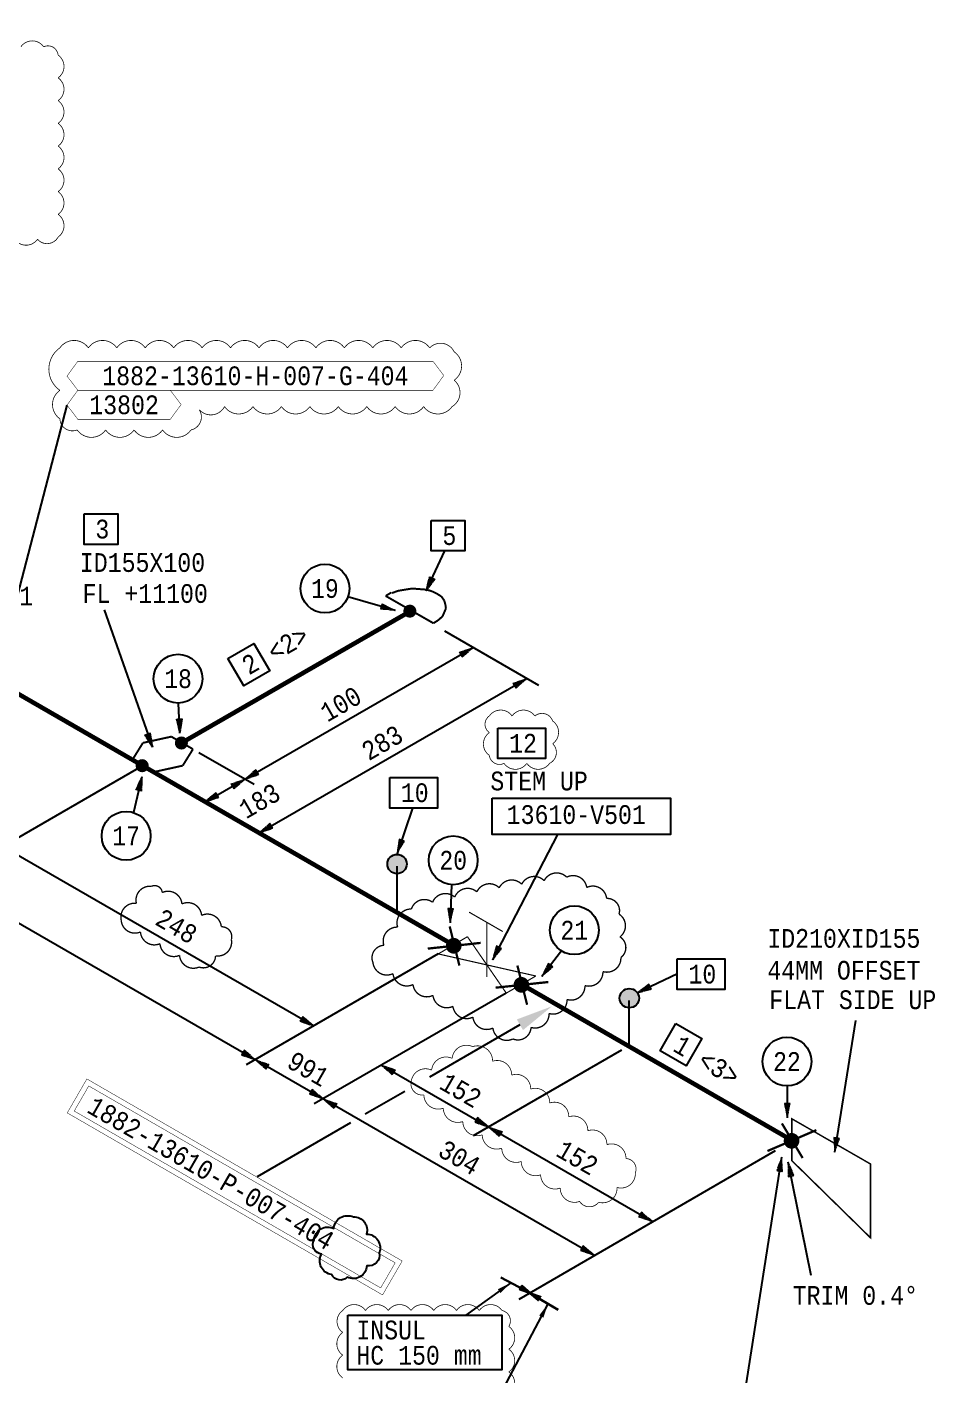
# Model space of a CAD drawing. Header units: inches. Extents: x 985 to 1826, y 0 to 594.
# Drawn here: x 1477.6 to 1637.2, y 129.8 to 366.8 of the extents above; entities that cross this region are included whole.
import ezdxf
from ezdxf.enums import TextEntityAlignment as Align

# ---------------------------------------------------------------- set-up
doc = ezdxf.new("R2010")
doc.units = ezdxf.units.IN
doc.header["$MEASUREMENT"] = 0
doc.linetypes.add('Dashed', pattern=[4.18782, 2.09391, -2.09391])
doc.linetypes.add('Solid', pattern=[1, 1, 0])
for name, color, linetype in [('1', 7, 'Continuous'), ('2', 2, 'Continuous'), ('4', 4, 'Continuous'), ('DIM-LINES', 7, 'Continuous'), ('DIM-TEXT', 7, 'Continuous'), ('DIMLINES', 7, 'Continuous'), ('FITTINGS', 7, 'Continuous'), ('ISO-TEXT', 7, 'Continuous'), ('NOZZLES', 7, 'Continuous'), ('Rev.4', 6, 'Continuous'), ('WELDS', 7, 'Continuous')]:
    doc.layers.add(name, color=color, linetype=linetype)
doc.layers.add('weldDimension', color=2, linetype='Solid', lineweight=13)
doc.styles.add('fixedText', font='MONOTXT8.shx', dxfattribs={"width": 0.85})
doc.styles.add('MONOTXT', font='MONOTXT.shx', dxfattribs={"width": 0.8})
doc.styles.get("Standard").update_dxf_attribs({"font": 'arial.ttf'})
doc.dimstyles.new('ISO-25', dxfattribs={"dimtxt": 2.5, "dimasz": 2.5, "dimexe": 1.25, "dimexo": 0.625, "dimtad": 1, "dimtxsty": 'Standard', "dimcen": 2.5, "dimclre": 4, "dimadec": 0, "dimazin": 0, "dimtfac": 1, "dimtmove": 0, "dimatfit": 3, "dimfxl": 1, "dimarcsym": 0})

# ---------------------------------------------------------------- blocks, each defined once
blk = doc.blocks.new('block64')
at = {"layer": 'FITTINGS', "color": 2, "linetype": 'ByBlock', "const_width": 0.35}
for points in [[(4.9, 5.1), (-0.1, 4)], [(8.7, 2.9), (4.9, 5.1)], [(-0.1, 4), (-1.9, 1.1)], [(6.9, 0), (8.7, 2.9)], [(-1.9, 1.1), (0, 0)], [(0, 0), (1.9, -1.1)], [(1.9, -1.1), (6.9, 0)]]:
    blk.add_lwpolyline(points, dxfattribs=at)
at = {"flags": 1}
for tag in ['Tag', 'Pipe Ref', 'Description', 'UCI', 'Key']:
    blk.add_attdef(tag, (0, 0), '', height=1, dxfattribs=at)
blk = doc.blocks.new('block66')
at = {"layer": 'FITTINGS', "color": 2, "linetype": 'ByBlock', "const_width": 0.35}
for points in [[(1, 0.6), (0, 0)], [(8.4, -4.8), (0, 0)], [(2.2, 0.9), (1.1, 0.5)], [(3.4, 1.1), (2.2, 0.9)], [(4.7, 1.3), (3.4, 1.1)], [(5.9, 1.2), (4.7, 1.3)], [(7.2, 1.1), (5.9, 1.2)], [(8.2, 0.8), (7.2, 1.1)], [(9, 0.4), (8.2, 0.8)], [(9.8, -0.1), (9, 0.4)], [(10.3, -0.8), (9.8, -0.1)], [(10.5, -1.5), (10.3, -0.8)], [(10.3, -2.9), (10.6, -2.2)], [(10.6, -2.2), (10.5, -1.5)], [(8.4, -4.8), (9.2, -4.3)], [(9.2, -4.3), (10, -3.6)], [(10, -3.6), (10.3, -2.9)]]:
    blk.add_lwpolyline(points, dxfattribs=at)
at = {"flags": 1}
for tag in ['Tag', 'Pipe Ref', 'Description', 'UCI', 'Key']:
    blk.add_attdef(tag, (0, 0), '', height=1, dxfattribs=at)
blk = doc.blocks.new('block202')
at = {"layer": 'WELDS'}
h = blk.add_hatch(color=2, dxfattribs=at)
edge = h.paths.add_edge_path(flags=0)
edge.add_arc((0, 0), 1.15, 0, 360)
at = {"flags": 1}
for tag in ['Tag', 'Pipe Ref', 'Description', 'UCI', 'Key']:
    blk.add_attdef(tag, (0, 0), '', height=1, dxfattribs=at)
blk = doc.blocks.new('block123')
at = {"layer": 'WELDS'}
h = blk.add_hatch(color=2, dxfattribs=at)
edge = h.paths.add_edge_path(flags=0)
edge.add_arc((0, 0), 1.15, 0, 360)
at = {"flags": 1}
for tag in ['Tag', 'Pipe Ref', 'Description', 'UCI', 'Key']:
    blk.add_attdef(tag, (0, 0), '', height=1, dxfattribs=at)
blk = doc.blocks.new('block203')
at = {"layer": 'WELDS'}
h = blk.add_hatch(color=2, dxfattribs=at)
edge = h.paths.add_edge_path(flags=0)
edge.add_arc((0, 0), 1.15, 0, 360)
at = {"flags": 1}
for tag in ['Tag', 'Pipe Ref', 'Description', 'UCI', 'Key']:
    blk.add_attdef(tag, (0, 0), '', height=1, dxfattribs=at)

msp = doc.modelspace()

# ---------------------------------------------------------------- hatches: boundary and pattern name
at = {"linetype": 'Continuous'}
for points in [[(1542.66, 221.38), (1542.81, 221.37), (1542.95, 221.35), (1543.1, 221.32), (1543.24, 221.28), (1543.38, 221.22), (1543.51, 221.15), (1543.63, 221.07), (1543.75, 220.98), (1543.86, 220.88), (1543.96, 220.77), (1544.05, 220.66), (1544.13, 220.53), (1544.2, 220.4), (1544.25, 220.26), (1544.3, 220.12), (1544.33, 219.98), (1544.35, 219.83), (1544.35, 219.68), (1544.35, 219.54), (1544.33, 219.39), (1544.3, 219.25), (1544.25, 219.1), (1544.2, 218.97), (1544.13, 218.84), (1544.05, 218.71), (1543.96, 218.59), (1543.86, 218.49), (1543.75, 218.39), (1543.63, 218.3), (1543.51, 218.22), (1543.38, 218.15), (1543.24, 218.09), (1543.1, 218.05), (1542.95, 218.01), (1542.81, 218), (1542.66, 217.99), (1542.51, 218), (1542.36, 218.01), (1542.22, 218.05), (1542.08, 218.09), (1541.94, 218.15), (1541.81, 218.22), (1541.69, 218.3), (1541.57, 218.39), (1541.46, 218.49), (1541.36, 218.59), (1541.27, 218.71), (1541.19, 218.84), (1541.12, 218.97), (1541.07, 219.1), (1541.02, 219.25), (1540.99, 219.39), (1540.97, 219.54), (1540.96, 219.68), (1540.97, 219.83), (1540.99, 219.98), (1541.02, 220.12), (1541.07, 220.26), (1541.12, 220.4), (1541.19, 220.53), (1541.27, 220.66), (1541.36, 220.77), (1541.46, 220.88), (1541.57, 220.98), (1541.69, 221.07), (1541.81, 221.15), (1541.94, 221.22), (1542.08, 221.28), (1542.22, 221.32), (1542.36, 221.35), (1542.51, 221.37)], [(1583.5, 197.8), (1583.65, 197.79), (1583.8, 197.77), (1583.94, 197.74), (1584.08, 197.7), (1584.22, 197.64), (1584.35, 197.57), (1584.47, 197.49), (1584.59, 197.4), (1584.7, 197.3), (1584.8, 197.19), (1584.89, 197.08), (1584.97, 196.95), (1585.04, 196.82), (1585.09, 196.68), (1585.14, 196.54), (1585.17, 196.4), (1585.19, 196.25), (1585.2, 196.1), (1585.19, 195.96), (1585.17, 195.81), (1585.14, 195.67), (1585.09, 195.52), (1585.04, 195.39), (1584.97, 195.26), (1584.89, 195.13), (1584.8, 195.01), (1584.7, 194.91), (1584.59, 194.81), (1584.47, 194.72), (1584.35, 194.64), (1584.22, 194.57), (1584.08, 194.51), (1583.94, 194.47), (1583.8, 194.43), (1583.65, 194.41), (1583.5, 194.41), (1583.35, 194.41), (1583.21, 194.43), (1583.06, 194.47), (1582.92, 194.51), (1582.79, 194.57), (1582.65, 194.64), (1582.53, 194.72), (1582.41, 194.81), (1582.3, 194.91), (1582.2, 195.01), (1582.11, 195.13), (1582.03, 195.26), (1581.97, 195.39), (1581.91, 195.52), (1581.86, 195.67), (1581.83, 195.81), (1581.81, 195.96), (1581.81, 196.1), (1581.81, 196.25), (1581.83, 196.4), (1581.86, 196.54), (1581.91, 196.68), (1581.97, 196.82), (1582.03, 196.95), (1582.11, 197.08), (1582.2, 197.19), (1582.3, 197.3), (1582.41, 197.4), (1582.53, 197.49), (1582.65, 197.57), (1582.79, 197.64), (1582.92, 197.7), (1583.06, 197.74), (1583.21, 197.77), (1583.35, 197.79)]]:
    msp.add_hatch(color=2, dxfattribs=at).paths.add_polyline_path(points)
at = {"layer": 'DIMLINES', "linetype": 'Continuous'}
for points in [[(1564.27, 144.9), (1566.11, 144.26), (1564.67, 145.54)], [(1567.87, 143.62), (1566.03, 144.26), (1567.47, 142.98)]]:
    msp.add_hatch(color=2, dxfattribs=at).paths.add_polyline_path(points)
at = {"layer": 'WELDS'}
h = msp.add_hatch(color=2, dxfattribs=at)
edge = h.paths.add_edge_path(flags=0)
edge.add_arc((1552.63, 205.31), 1.38, 180, 540, ccw=False)
h = msp.add_hatch(color=2, dxfattribs=at)
edge = h.paths.add_edge_path(flags=0)
edge.add_arc((1564.53, 198.44), 1.38, 180, 540, ccw=False)
h = msp.add_hatch(color=2, dxfattribs=at)
edge = h.paths.add_edge_path(flags=0)
edge.add_arc((1612.02, 171.02), 1.38, 180, 540, ccw=False)

# ---------------------------------------------------------------- linework, layer by layer
at = {"color": 2}
for p, q in [((1542.66, 211.39), (1542.66, 219.29)), ((1583.5, 187.8), (1583.5, 195.71))]:
    msp.add_line(p, q, dxfattribs=at)
at = {"color": 2, "linetype": 'Continuous'}
for centre in [(1542.66, 219.68), (1583.5, 196.1)]:
    msp.add_circle(centre, 1.7, dxfattribs=at)
at = {"layer": '1', "color": 1}
msp.add_lwpolyline([(1528.08, 153.62, -0.520567), (1531.54, 155.63, -0.520567), (1534.99, 157.64, -0.520567), (1537.3, 154.64, -0.520567), (1539.53, 151.32, -0.520567), (1537.37, 149.03, -0.520567), (1533.9, 147.04, -0.520567), (1531.17, 147.51, -0.520567), (1529.36, 151.08, -0.520567)], format="xyb", close=True, dxfattribs=at)
at = {"layer": '2', "color": 4}
for p, q in [((1472.55, 253.95), (1484.65, 300.37)), ((1547.79, 267.72), (1551.04, 274.73)), ((1542.32, 264.26), (1534.02, 266.66)), ((1504.5, 242.7), (1504.26, 247.98)), ((1497.81, 235.04), (1496.36, 228.72)), ((1527.55, 191.46), (1527.98, 191.22)), ((1539.92, 184.32), (1587.55, 156.83))]:
    msp.add_line(p, q, dxfattribs=at)
at = {"layer": '2', "color": 2}
for p, q in [((1497.94, 236.93), (1471.82, 221.86)), ((1549.92, 203.88), (1516.16, 184.39)), ((1561.87, 196.99), (1528.11, 177.5)), ((1582.11, 186.97), (1556.03, 171.91)), ((1609.13, 169.29), (1564.06, 143.11))]:
    msp.add_line(p, q, dxfattribs=at)
at = {"layer": '2', "color": 4}
for points in [[(1487.67, 281.24), (1493.57, 281.24), (1493.57, 275.88), (1487.67, 275.88)], [(1548.69, 280.1), (1554.59, 280.1), (1554.59, 274.73), (1548.69, 274.73)], [(1512.94, 255.81), (1517.51, 258.45), (1520.28, 253.64), (1515.72, 251.01)], [(1560.4, 243.58), (1568.79, 243.58), (1568.79, 238.22), (1560.4, 238.22)], [(1541.38, 234.88), (1549.76, 234.88), (1549.76, 229.52), (1541.38, 229.52)], [(1591.93, 203), (1600.31, 203), (1600.31, 197.64), (1591.93, 197.64)], [(1591.69, 191.62), (1596.26, 188.99), (1593.48, 184.18), (1588.92, 186.82)], [(1533.99, 140.37), (1561.06, 140.37), (1561.06, 130.78), (1533.99, 130.78)]]:
    msp.add_lwpolyline(points, close=True, dxfattribs=at)
at = {"layer": '2', "color": 2}
msp.add_lwpolyline([(1559.36, 231.25), (1590.73, 231.25), (1590.73, 224.89), (1559.36, 224.89)], close=True, dxfattribs=at)
at = {"layer": '2', "color": 4}
for centre in [(1529.99, 268.12), (1504.17, 252.27), (1495.04, 224.64), (1552.54, 220.34), (1573.83, 208.05), (1611.21, 184.96)]:
    msp.add_circle(centre, 4.29, dxfattribs=at)
at = {"layer": '4', "color": 4}
for points in [[(1564.27, 191.42), (1548.38, 182.23)], [(1544.02, 179.71), (1537.06, 175.69)], [(1534.47, 174.19), (1518.06, 164.7)]]:
    msp.add_lwpolyline(points, dxfattribs=at)
msp.add_solid([(1563.72, 192.36), (1569.89, 194.67), (1564.81, 190.48)], dxfattribs=at)
at = {"layer": 'DIM-LINES', "color": 4}
for p, q in [((1527.98, 191.22), (1037.98, 474.03)), ((1577.38, 150.84), (1027.55, 467.9)), ((1491.17, 264.37), (1499.67, 240.21)), ((1508.9, 230.58), (1556.07, 257.75)), ((1518.42, 225.16), (1565.5, 252.3)), ((1545.38, 229.52), (1542.68, 221.52)), ((1570.87, 224.89), (1559.45, 202.84)), ((1552.23, 216.06), (1552, 209.35)), ((1571.57, 204.4), (1568.14, 199.93)), ((1591.96, 200.38), (1584.91, 197.05)), ((1623.28, 192.18), (1619.57, 169.04)), ((1611.22, 180.73), (1611.27, 175.08)), ((1600.72, 107.11), (1610.3, 168.17)), ((1615.45, 147.32), (1611.45, 167.26))]:
    msp.add_line(p, q, dxfattribs=at)
at = {"layer": 'DIM-LINES', "color": 2}
for p, q in [((1567.6, 251.05), (1551.04, 260.65)), ((1517.55, 233.66), (1507.85, 239.25))]:
    msp.add_line(p, q, dxfattribs=at)
at = {"layer": 'DIMLINES', "color": 2, "linetype": 'Continuous', "lineweight": 30}
for p, q in [((1560.91, 146.98), (1566.11, 144.26)), ((1564.27, 144.9), (1564.67, 145.54)), ((1566.11, 144.26), (1564.27, 144.9)), ((1564.67, 145.54), (1566.11, 144.26)), ((1566.03, 144.26), (1570.99, 141.3)), ((1567.47, 142.98), (1566.03, 144.26)), ((1566.03, 144.26), (1567.87, 143.62))]:
    msp.add_line(p, q, dxfattribs=at)
at = {"layer": 'DIMLINES', "color": 2, "linetype": 'Continuous', "lineweight": 30, "const_width": 0.3}
for points in [[(1564.27, 144.9), (1566.11, 144.26), (1564.67, 145.54)], [(1567.87, 143.62), (1566.03, 144.26), (1567.47, 142.98)]]:
    msp.add_lwpolyline(points, close=True, dxfattribs=at)
at = {"layer": 'FITTINGS', "color": 2, "linetype": 'ByBlock', "const_width": 0.2}
for points in [[(1561.24, 207.82), (1555.34, 211.22)], [(1558.44, 209.42), (1558.44, 199.82)], [(1555.04, 206.91), (1549.92, 203.88)], [(1561.87, 196.99), (1555.04, 206.91)], [(1549.87, 203.89), (1567.06, 200)], [(1567.06, 200), (1561.87, 196.99)]]:
    msp.add_lwpolyline(points, dxfattribs=at)
at = {"layer": 'FITTINGS', "color": 2, "linetype": 'Dashed', "const_width": 0.26}
msp.add_lwpolyline([(1612.06, 174.9), (1625.89, 166.95), (1625.89, 153.98), (1612.06, 167.54), (1612.06, 174.9)], dxfattribs=at)
at = {"layer": 'ISO-TEXT', "color": 2, "linetype": 'ByBlock', "const_width": 0.08, "flags": 128}
for points in [[(1486.55, 302.97), (1484.65, 305.47), (1486.55, 308.07), (1548.98, 308.07), (1550.88, 305.57), (1548.98, 302.97)], [(1486.55, 297.87), (1484.65, 300.37), (1486.55, 302.97), (1502.81, 302.97), (1504.71, 300.47), (1502.81, 297.87)], [(1484.69, 175.93), (1488.14, 181.9), (1543.57, 149.9), (1540.12, 143.93)], [(1485.92, 176.26), (1488.47, 180.67), (1542.34, 149.57), (1539.79, 145.16)]]:
    msp.add_lwpolyline(points, close=True, dxfattribs=at)
at = {"layer": 'NOZZLES', "const_width": 0.8}
for points in [[(1552.49, 205.49), (1062.63, 488.23)], [(1544.87, 264.05), (1504.76, 240.96)], [(1612.31, 170.97), (1564.71, 198.44)]]:
    msp.add_lwpolyline(points, dxfattribs=at)
at = {"layer": 'Rev.4', "color": 1, "const_width": 0.132}
for points in [[(1476.54, 363.36, -0.520567), (1480.54, 363.36, -0.520567), (1483.08, 361.9, -0.520567), (1483.08, 357.9, -0.520567), (1483.08, 353.9, -0.520567), (1483.08, 349.9, -0.520567), (1483.08, 345.9, -0.520567), (1483.08, 341.9, -0.520567), (1483.08, 337.9, -0.520567), (1483.08, 333.9, -0.520567), (1483.08, 329.9, -0.520567), (1479.46, 329.52, -0.520567), (1475.46, 329.52, -0.520567)], [(1483.4, 310.43, -0.520567), (1488.4, 310.43, -0.520567), (1493.4, 310.43, -0.520567), (1498.4, 310.43, -0.520567), (1503.4, 310.43, -0.520567), (1508.4, 310.43, -0.520567), (1513.4, 310.43, -0.520567), (1518.4, 310.43, -0.520567), (1523.4, 310.43, -0.520567), (1528.4, 310.43, -0.520567), (1533.4, 310.43, -0.520567), (1538.4, 310.43, -0.520567), (1543.4, 310.43, -0.520567), (1548.4, 310.43, -0.520567), (1552.71, 309.74, -0.520567), (1552.71, 304.74, -0.520567), (1552.34, 300.11, -0.520567), (1547.34, 300.11, -0.520567), (1542.34, 300.11, -0.520567), (1537.34, 300.11, -0.520567), (1532.34, 300.11, -0.520567), (1527.34, 300.11, -0.520567), (1522.34, 300.11, -0.520567), (1517.34, 300.11, -0.520567), (1512.34, 300.11, -0.520567), (1507.91, 299.53, -0.520567), (1506.44, 296, -0.520567), (1501.44, 296, -0.520567), (1496.44, 296, -0.520567), (1491.44, 296, -0.520567), (1486.44, 296, -0.520567), (1483.4, 297.96, -0.520567), (1483.4, 302.96, -0.520567), (1483.4, 310.43, -0.520567)], [(1533.12, 129.34, -0.520567), (1533.12, 133.34, -0.520567), (1533.12, 137.34, -0.520567), (1533.12, 141.19, -0.520567), (1537.12, 141.19, -0.520567), (1541.12, 141.19, -0.520567), (1545.12, 141.19, -0.520567), (1549.12, 141.19, -0.520567), (1553.12, 141.19, -0.520567), (1557.12, 141.19, -0.520567), (1561.12, 141.19, -0.520567), (1562.31, 138.39, -0.520567), (1562.31, 134.39, -0.520567), (1562.31, 130.39, -0.520567), (1562.31, 126.39, -0.520567)]]:
    msp.add_lwpolyline(points, format="xyb", dxfattribs=at)
at = {"layer": 'Rev.4', "color": 1}
for points, const_width in [([(1558.89, 245.71, -0.520567), (1562.89, 245.71, -0.520567), (1566.89, 245.71, -0.520567), (1570.02, 244.84, -0.520567), (1570.02, 240.84, -0.520567), (1569.48, 237.38, -0.520567), (1565.48, 237.38, -0.520567), (1561.48, 237.38, -0.520567), (1558.89, 238.79, -0.520567), (1558.89, 242.79, -0.520567)], 0.132), ([(1582.01, 203.23, -0.520567), (1578.85, 200.78, -0.520567), (1575.69, 198.32, -0.520567), (1572.54, 195.87, -0.520567), (1569.38, 193.41, -0.520567), (1566.22, 190.96, -0.520567), (1563.03, 188.93, -0.520567), (1559.52, 190.85, -0.520567), (1556, 192.76, -0.520567), (1552.49, 194.67, -0.520567), (1548.98, 196.59, -0.520567), (1545.47, 198.5, -0.520567), (1541.95, 200.42, -0.520567), (1538.44, 202.33, -0.520567), (1540.35, 205.4, -0.520567), (1542.77, 208.59, -0.520567), (1545.19, 211.77, -0.520567), (1548.91, 212.96, -0.520567), (1552.81, 213.87, -0.520567), (1556.7, 214.79, -0.520567), (1560.63, 215.51, -0.520567), (1564.58, 216.13, -0.520567), (1568.53, 216.75, -0.520567), (1572.49, 217.37, -0.520567), (1576.01, 215.56, -0.520567), (1579.51, 213.63, -0.520567), (1581.69, 210.88, -0.520567), (1581.86, 206.88, -0.520567)], 0.238), ([(1499.5, 215.77, 0.520567), (1496.84, 212.78, 0.520567), (1494.18, 209.8, 0.520567), (1497.56, 207.74, 0.520567), (1500.99, 205.68, 0.520567), (1504.43, 203.63, 0.520567), (1507.86, 201.57, 0.520567), (1510.76, 203.54, 0.520567), (1513.54, 206.41, 0.520567), (1511.77, 208.65, 0.520567), (1508.31, 210.66, 0.520567), (1504.85, 212.67, 0.520567), (1501.39, 214.67, 0.520567)], 0.238), ([(1555.95, 187.58, 0.520567), (1552.35, 185.52, 0.520567), (1548.75, 183.45, 0.520567), (1545.15, 181.39, 0.520567), (1547.38, 179.1, 0.520567), (1550.8, 176.76, 0.520567), (1554.22, 174.42, 0.520567), (1557.64, 172.07, 0.520567), (1561.07, 169.73, 0.520567), (1564.49, 167.39, 0.520567), (1567.91, 165.05, 0.520567), (1571.34, 162.71, 0.520567), (1574.76, 160.37, 0.520567), (1578.1, 160.22, 0.520567), (1581.33, 162.82, 0.520567), (1584.56, 165.42, 0.520567), (1582.91, 167.9, 0.520567), (1579.56, 170.35, 0.520567), (1576.21, 172.79, 0.520567), (1572.86, 175.24, 0.520567), (1569.51, 177.68, 0.520567), (1566.16, 180.12, 0.520567), (1562.81, 182.57, 0.520567), (1559.46, 185.01, 0.520567)], 0.132)]:
    msp.add_lwpolyline(points, format="xyb", close=True, dxfattribs=dict(at, const_width=const_width))
at = {"layer": 'weldDimension', "color": 4, "flags": 128}
for points in [[(1547.79, 267.72), (1548.38, 270.19), (1549.29, 269.78), (1547.79, 267.72), (1548, 268.18), (1548.47, 270.15), (1549.2, 269.82), (1548, 268.18), (1548.21, 268.63), (1548.56, 270.11), (1549.11, 269.86), (1548.21, 268.63), (1548.42, 269.08), (1548.65, 270.07), (1549.02, 269.9), (1548.42, 269.08), (1548.63, 269.53), (1548.74, 270.03), (1548.93, 269.94), (1548.63, 269.53)], [(1542.32, 264.26), (1539.79, 264.47), (1540.07, 265.43), (1542.32, 264.26), (1541.84, 264.4), (1539.82, 264.57), (1540.04, 265.33), (1541.84, 264.4), (1541.36, 264.54), (1539.84, 264.66), (1540.01, 265.24), (1541.36, 264.54), (1540.89, 264.67), (1539.87, 264.76), (1539.98, 265.14), (1540.89, 264.67), (1540.41, 264.81), (1539.9, 264.86), (1539.96, 265.05), (1540.41, 264.81)], [(1556.05, 257.74), (1554.14, 256.06), (1553.64, 256.92), (1556.05, 257.74), (1555.62, 257.49), (1554.09, 256.15), (1553.69, 256.84), (1555.62, 257.49), (1555.18, 257.24), (1554.04, 256.23), (1553.74, 256.75), (1555.18, 257.24), (1554.75, 256.99), (1553.99, 256.32), (1553.79, 256.67), (1554.75, 256.99), (1554.32, 256.74), (1553.94, 256.41), (1553.84, 256.58), (1554.32, 256.74)], [(1565.5, 252.3), (1563.59, 250.62), (1563.1, 251.48), (1565.5, 252.3), (1565.07, 252.05), (1563.54, 250.7), (1563.15, 251.39), (1565.07, 252.05), (1564.64, 251.8), (1563.49, 250.79), (1563.2, 251.31), (1564.64, 251.8), (1564.21, 251.55), (1563.44, 250.88), (1563.24, 251.22), (1564.21, 251.55), (1563.78, 251.3), (1563.39, 250.96), (1563.29, 251.14), (1563.78, 251.3)], [(1504.5, 242.7), (1503.89, 245.17), (1504.89, 245.22), (1504.5, 242.7), (1504.48, 243.2), (1503.99, 245.18), (1504.79, 245.21), (1504.48, 243.2), (1504.46, 243.7), (1504.09, 245.18), (1504.69, 245.21), (1504.46, 243.7), (1504.43, 244.2), (1504.19, 245.19), (1504.59, 245.2), (1504.43, 244.2), (1504.41, 244.7), (1504.29, 245.19), (1504.49, 245.2), (1504.41, 244.7)], [(1499.67, 240.21), (1498.35, 242.38), (1499.29, 242.72), (1499.67, 240.21), (1499.5, 240.67), (1498.44, 242.41), (1499.19, 242.69), (1499.5, 240.67), (1499.33, 241.14), (1498.54, 242.45), (1499.1, 242.65), (1499.33, 241.14), (1499.16, 241.61), (1498.63, 242.48), (1499.01, 242.62), (1499.16, 241.61), (1498.99, 242.08), (1498.73, 242.52), (1498.91, 242.58), (1498.99, 242.08)], [(1497.81, 235.04), (1497.74, 232.5), (1496.77, 232.73), (1497.81, 235.04), (1497.7, 234.56), (1497.65, 232.53), (1496.87, 232.7), (1497.7, 234.56), (1497.59, 234.07), (1497.55, 232.55), (1496.97, 232.68), (1497.59, 234.07), (1497.48, 233.59), (1497.45, 232.57), (1497.06, 232.66), (1497.48, 233.59), (1497.37, 233.1), (1497.35, 232.59), (1497.16, 232.64), (1497.37, 233.1)], [(1515.94, 234.59), (1518.35, 235.4), (1517.85, 236.26), (1515.94, 234.59), (1516.37, 234.83), (1518.3, 235.49), (1517.9, 236.18), (1516.37, 234.83), (1516.8, 235.08), (1518.25, 235.57), (1517.95, 236.09), (1516.8, 235.08), (1517.24, 235.33), (1518.2, 235.66), (1518, 236), (1517.24, 235.33), (1517.67, 235.58), (1518.15, 235.75), (1518.05, 235.92), (1517.67, 235.58)], [(1515.94, 234.59), (1514.03, 232.91), (1513.53, 233.77), (1515.94, 234.59), (1515.51, 234.34), (1513.98, 232.99), (1513.58, 233.68), (1515.51, 234.34), (1515.08, 234.09), (1513.93, 233.08), (1513.63, 233.6), (1515.08, 234.09), (1514.65, 233.84), (1513.88, 233.17), (1513.68, 233.51), (1514.65, 233.84), (1514.21, 233.59), (1513.83, 233.25), (1513.73, 233.43), (1514.21, 233.59)], [(1508.9, 230.58), (1511.31, 231.39), (1510.81, 232.25), (1508.9, 230.58), (1509.33, 230.82), (1511.26, 231.48), (1510.86, 232.17), (1509.33, 230.82), (1509.76, 231.07), (1511.21, 231.56), (1510.91, 232.08), (1509.76, 231.07), (1510.19, 231.32), (1511.16, 231.65), (1510.96, 231.99), (1510.19, 231.32), (1510.63, 231.57), (1511.11, 231.74), (1511.01, 231.91), (1510.63, 231.57)], [(1518.42, 225.16), (1520.83, 225.98), (1520.33, 226.84), (1518.42, 225.16), (1518.86, 225.41), (1520.78, 226.06), (1520.38, 226.75), (1518.86, 225.41), (1519.29, 225.66), (1520.73, 226.15), (1520.43, 226.67), (1519.29, 225.66), (1519.72, 225.91), (1520.68, 226.24), (1520.48, 226.58), (1519.72, 225.91), (1520.15, 226.16), (1520.63, 226.32), (1520.53, 226.5), (1520.15, 226.16)], [(1542.68, 221.52), (1543.95, 223.73), (1543.01, 224.05), (1542.68, 221.52), (1542.84, 222), (1543.86, 223.76), (1543.1, 224.01), (1542.84, 222), (1543, 222.47), (1543.76, 223.79), (1543.2, 223.98), (1543, 222.47), (1543.16, 222.94), (1543.67, 223.82), (1543.29, 223.95), (1543.16, 222.94), (1543.32, 223.41), (1543.58, 223.85), (1543.39, 223.92), (1543.32, 223.41)], [(1552, 209.35), (1552.59, 211.82), (1551.59, 211.86), (1552, 209.35), (1552.02, 209.85), (1552.49, 211.83), (1551.69, 211.85), (1552.02, 209.85), (1552.04, 210.35), (1552.39, 211.83), (1551.79, 211.85), (1552.04, 210.35), (1552.05, 210.84), (1552.29, 211.83), (1551.89, 211.85), (1552.05, 210.84), (1552.07, 211.34), (1552.19, 211.84), (1551.99, 211.84), (1552.07, 211.34)], [(1559.45, 202.84), (1561.04, 204.82), (1560.15, 205.28), (1559.45, 202.84), (1559.68, 203.28), (1560.95, 204.87), (1560.24, 205.24), (1559.68, 203.28), (1559.9, 203.72), (1560.86, 204.91), (1560.33, 205.19), (1559.9, 203.72), (1560.13, 204.17), (1560.77, 204.96), (1560.42, 205.14), (1560.13, 204.17), (1560.36, 204.61), (1560.68, 205.01), (1560.5, 205.1), (1560.36, 204.61)], [(1568.14, 199.93), (1570.05, 201.6), (1569.26, 202.21), (1568.14, 199.93), (1568.44, 200.32), (1569.97, 201.66), (1569.34, 202.15), (1568.44, 200.32), (1568.74, 200.72), (1569.89, 201.72), (1569.42, 202.08), (1568.74, 200.72), (1569.05, 201.11), (1569.81, 201.78), (1569.49, 202.02), (1569.05, 201.11), (1569.35, 201.51), (1569.73, 201.84), (1569.57, 201.96), (1569.35, 201.51)], [(1584.91, 197.05), (1587.38, 197.67), (1586.95, 198.57), (1584.91, 197.05), (1585.36, 197.26), (1587.33, 197.76), (1586.99, 198.48), (1585.36, 197.26), (1585.81, 197.48), (1587.29, 197.85), (1587.04, 198.39), (1585.81, 197.48), (1586.26, 197.69), (1587.25, 197.94), (1587.08, 198.3), (1586.26, 197.69), (1586.71, 197.9), (1587.21, 198.03), (1587.12, 198.21), (1586.71, 197.9)], [(1527.98, 191.22), (1526.08, 192.89), (1525.58, 192.03), (1527.98, 191.22), (1527.55, 191.46), (1526.03, 192.81), (1525.63, 192.12), (1527.55, 191.46), (1527.12, 191.71), (1525.98, 192.72), (1525.68, 192.2), (1527.12, 191.71), (1526.69, 191.96), (1525.93, 192.63), (1525.73, 192.29), (1526.69, 191.96), (1526.26, 192.21), (1525.88, 192.55), (1525.78, 192.38), (1526.26, 192.21)], [(1517.71, 185.28), (1515.8, 186.96), (1515.3, 186.1), (1517.71, 185.28), (1517.28, 185.53), (1515.75, 186.87), (1515.35, 186.18), (1517.28, 185.53), (1516.85, 185.78), (1515.7, 186.79), (1515.4, 186.27), (1516.85, 185.78), (1516.41, 186.03), (1515.65, 186.7), (1515.45, 186.36), (1516.41, 186.03), (1515.98, 186.28), (1515.6, 186.62), (1515.5, 186.44), (1515.98, 186.28)], [(1517.71, 185.28), (1520.12, 184.47), (1519.62, 183.61), (1517.71, 185.28), (1518.14, 185.03), (1520.07, 184.38), (1519.67, 183.69), (1518.14, 185.03), (1518.57, 184.78), (1520.02, 184.3), (1519.72, 183.78), (1518.57, 184.78), (1519, 184.54), (1519.97, 184.21), (1519.77, 183.86), (1519, 184.54), (1519.44, 184.29), (1519.92, 184.12), (1519.82, 183.95), (1519.44, 184.29)], [(1539.92, 184.32), (1542.33, 183.51), (1541.83, 182.65), (1539.92, 184.32), (1540.35, 184.07), (1542.28, 183.42), (1541.88, 182.73), (1540.35, 184.07), (1540.78, 183.83), (1542.23, 183.34), (1541.93, 182.82), (1540.78, 183.83), (1541.22, 183.58), (1542.18, 183.25), (1541.98, 182.91), (1541.22, 183.58), (1541.65, 183.33), (1542.13, 183.16), (1542.03, 182.99), (1541.65, 183.33)], [(1529.65, 178.4), (1527.75, 180.07), (1527.25, 179.21), (1529.65, 178.4), (1529.22, 178.65), (1527.7, 179.99), (1527.3, 179.3), (1529.22, 178.65), (1528.79, 178.89), (1527.65, 179.9), (1527.35, 179.38), (1528.79, 178.89), (1528.36, 179.14), (1527.6, 179.81), (1527.4, 179.47), (1528.36, 179.14), (1527.93, 179.39), (1527.55, 179.73), (1527.45, 179.56), (1527.93, 179.39)], [(1529.65, 178.4), (1532.06, 177.58), (1531.56, 176.72), (1529.65, 178.4), (1530.09, 178.15), (1532.01, 177.5), (1531.61, 176.8), (1530.09, 178.15), (1530.52, 177.9), (1531.96, 177.41), (1531.66, 176.89), (1530.52, 177.9), (1530.95, 177.65), (1531.91, 177.32), (1531.71, 176.98), (1530.95, 177.65), (1531.38, 177.4), (1531.86, 177.24), (1531.76, 177.06), (1531.38, 177.4)], [(1611.27, 175.08), (1611.75, 177.58), (1610.75, 177.57), (1611.27, 175.08), (1611.27, 175.58), (1611.65, 177.58), (1610.85, 177.57), (1611.27, 175.58), (1611.26, 176.08), (1611.55, 177.58), (1610.95, 177.57), (1611.26, 176.08), (1611.26, 176.58), (1611.45, 177.58), (1611.05, 177.57), (1611.26, 176.58), (1611.25, 177.08), (1611.35, 177.58), (1611.15, 177.58), (1611.25, 177.08)], [(1558.72, 173.47), (1556.82, 175.15), (1556.32, 174.28), (1558.72, 173.47), (1558.29, 173.72), (1556.77, 175.06), (1556.37, 174.37), (1558.29, 173.72), (1557.86, 173.97), (1556.72, 174.97), (1556.42, 174.46), (1557.86, 173.97), (1557.43, 174.22), (1556.67, 174.89), (1556.47, 174.54), (1557.43, 174.22), (1557, 174.46), (1556.62, 174.8), (1556.52, 174.63), (1557, 174.46)], [(1558.72, 173.47), (1561.13, 172.65), (1560.63, 171.79), (1558.72, 173.47), (1559.16, 173.22), (1561.08, 172.57), (1560.68, 171.88), (1559.16, 173.22), (1559.59, 172.97), (1561.03, 172.48), (1560.73, 171.96), (1559.59, 172.97), (1560.02, 172.72), (1560.98, 172.39), (1560.78, 172.05), (1560.02, 172.72), (1560.45, 172.47), (1560.93, 172.31), (1560.83, 172.14), (1560.45, 172.47)], [(1619.57, 169.04), (1620.45, 171.43), (1619.47, 171.58), (1619.57, 169.04), (1619.64, 169.54), (1620.35, 171.44), (1619.56, 171.57), (1619.64, 169.54), (1619.72, 170.03), (1620.25, 171.46), (1619.66, 171.55), (1619.72, 170.03), (1619.8, 170.52), (1620.15, 171.47), (1619.76, 171.54), (1619.8, 170.52), (1619.88, 171.01), (1620.06, 171.49), (1619.86, 171.52), (1619.88, 171.01)], [(1610.3, 168.17), (1609.42, 165.78), (1610.41, 165.63), (1610.3, 168.17), (1610.23, 167.67), (1609.52, 165.77), (1610.31, 165.64), (1610.23, 167.67), (1610.15, 167.18), (1609.62, 165.75), (1610.21, 165.66), (1610.15, 167.18), (1610.07, 166.69), (1609.72, 165.74), (1610.11, 165.67), (1610.07, 166.69), (1609.99, 166.2), (1609.82, 165.72), (1610.01, 165.69), (1609.99, 166.2)], [(1611.45, 167.26), (1611.45, 164.72), (1612.43, 164.91), (1611.45, 167.26), (1611.55, 166.77), (1611.55, 164.74), (1612.33, 164.89), (1611.55, 166.77), (1611.65, 166.28), (1611.65, 164.76), (1612.23, 164.87), (1611.65, 166.28), (1611.74, 165.79), (1611.74, 164.78), (1612.13, 164.85), (1611.74, 165.79), (1611.84, 165.3), (1611.84, 164.8), (1612.04, 164.83), (1611.84, 165.3)], [(1587.55, 156.83), (1585.64, 158.5), (1585.14, 157.64), (1587.55, 156.83), (1587.12, 157.07), (1585.59, 158.42), (1585.19, 157.73), (1587.12, 157.07), (1586.69, 157.32), (1585.54, 158.33), (1585.24, 157.81), (1586.69, 157.32), (1586.26, 157.57), (1585.49, 158.24), (1585.29, 157.9), (1586.26, 157.57), (1585.82, 157.82), (1585.44, 158.16), (1585.34, 157.99), (1585.82, 157.82)], [(1577.3, 150.91), (1575.39, 152.59), (1574.9, 151.72), (1577.3, 150.91), (1576.87, 151.16), (1575.34, 152.5), (1574.95, 151.81), (1576.87, 151.16), (1576.44, 151.41), (1575.29, 152.41), (1574.99, 151.9), (1576.44, 151.41), (1576.01, 151.66), (1575.24, 152.33), (1575.04, 151.98), (1576.01, 151.66), (1575.58, 151.91), (1575.19, 152.24), (1575.09, 152.07), (1575.58, 151.91)]]:
    msp.add_lwpolyline(points, dxfattribs=at)
at = {"layer": 'WELDS', "color": 2, "linetype": 'ByBlock', "const_width": 0.4}
for points in [[(1551.92, 208.71), (1553.62, 201.83)], [(1548.07, 204.81), (1557.37, 205.82)], [(1563.82, 201.83), (1565.53, 194.95)], [(1559.98, 197.94), (1569.27, 198.94)], [(1607.78, 169.23), (1616.38, 172.91)], [(1610.32, 174.08), (1613.97, 168)]]:
    msp.add_lwpolyline(points, dxfattribs=at)

# ---------------------------------------------------------------- block references
at = {"layer": 'FITTINGS'}
for name, p in [('block66', (1540.66, 266.82)), ('block64', (1498.09, 236.98))]:
    msp.add_blockref(name, p, dxfattribs=at)
at = {"layer": 'FITTINGS', "rotation": 179.9114928323195}
msp.add_blockref('block123', (1504.76, 240.96), dxfattribs=at)
at = {"layer": 'WELDS', "rotation": 179.9114928323195}
for name, p in [('block203', (1544.92, 264.14)), ('block202', (1497.86, 236.97))]:
    msp.add_blockref(name, p, dxfattribs=at)
at = {"layer": 'WELDS'}
msp.add_blockref('block202', (1497.86, 236.97), dxfattribs=at)

# ---------------------------------------------------------------- texts
at = {"layer": '2', "style": 'fixedText', "width": 0.85}
for s, p in [('19', (1529.99, 268.12)), ('18', (1504.17, 252.27)), ('17', (1495.04, 224.64)), ('20', (1552.54, 220.34)), ('21', (1573.83, 208.05)), ('22', (1611.21, 184.96))]:
    msp.add_text(s, height=3.3, dxfattribs=at).set_placement(p, align=Align.MIDDLE_CENTER)
at = {"layer": 'DIM-TEXT', "color": 2, "style": 'MONOTXT', "width": 0.8566}
for s, rotation, p in [('100', 30, (1530.42, 244.55)), ('283', 30, (1537.7, 237.75)), ('183', 30, (1516.13, 227.52)), ('248', 330, (1499.91, 209.16)), ('991', 330, (1523.05, 184.07)), ('152', 330, (1549.87, 180.32)), ('304', 330, (1549.62, 168.49)), ('152', 330, (1570.37, 168.48))]:
    msp.add_text(s, height=3.3, rotation=rotation, dxfattribs=at).set_placement(p)
msp.add_text('13610-V501', height=3.3, dxfattribs=at).set_placement((1561.94, 226.73))
at = {"layer": 'ISO-TEXT', "color": 2, "style": 'MONOTXT', "width": 0.8566}
for s, p in [('1882-13610-H-007-G-404', (1517.76, 305.52)), ('13802', (1494.68, 300.42))]:
    msp.add_text(s, height=3.3, dxfattribs=at).set_placement(p, align=Align.MIDDLE_CENTER)
for s, p in [('3', (1489.63, 276.92)), ('5', (1550.64, 275.78)), ('ID155X100', (1486.91, 271.04)), ('FL +11111', (1456.7, 265.17)), ('FL +11100', (1487.39, 265.59)), ('12', (1562.36, 239.26)), ('STEM UP', (1559.07, 232.63)), ('10', (1543.33, 230.57)), ('ID210XID155', (1607.76, 204.96)), ('10', (1593.89, 198.68)), ('44MM OFFSET', (1607.76, 199.36)), ('FLAT SIDE UP', (1608.1, 194.18)), ('TRIM 0.4%%D', (1612.22, 142.19)), ('INSUL', (1535.51, 136.11)), ('HC 150 mm', (1535.51, 131.67))]:
    msp.add_text(s, height=3.3, dxfattribs=at).set_placement(p)
for s, rotation, p in [('<2>', 30, (1521.14, 255.2)), ('2', 30, (1516.64, 252.83)), ('1', 330, (1590.96, 186.92)), ('<3>', 330, (1595.27, 184.22)), ('1882-13610-P-007-404', 330, (1487.93, 176.14))]:
    msp.add_text(s, height=3.3, rotation=rotation, dxfattribs=at).set_placement(p)

# ---------------------------------------------------------------- leaders
at = {"layer": '4', "color": 4}
for points in [[(1562.64, 146.06), (1554.73, 140.37)], [(1569.19, 142.34), (1560.76, 126.34)]]:
    msp.add_leader(points, dimstyle='ISO-25', override={"dimgap": 0.625, "dimtad": 0}, dxfattribs=at)

doc.saveas('drawing.dxf')
